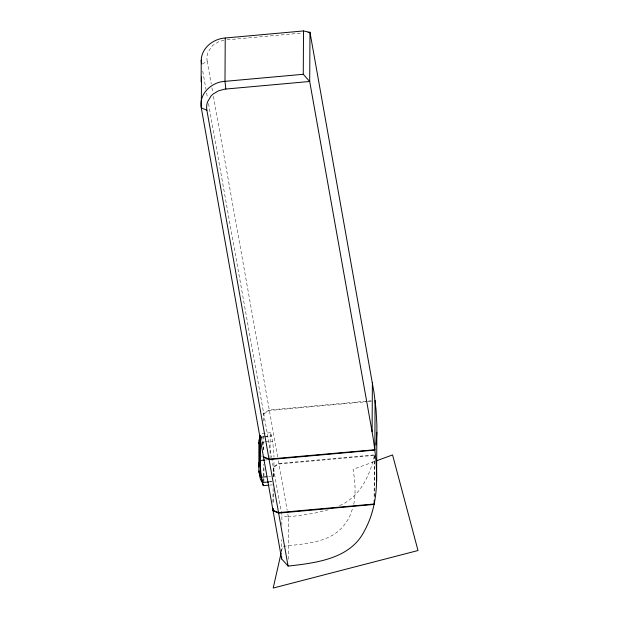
<?xml version="1.0" encoding="UTF-8"?>
<svg xmlns="http://www.w3.org/2000/svg" width="619" height="619" viewBox="0 0 619 619"><rect width="100%" height="100%" fill="white"/><g stroke="black" fill="none" stroke-linecap="round" stroke-linejoin="round"><path stroke-width="0.46" stroke-dasharray="3.1 2.32" d="M263.477 449.951L263.562 435.505M263.648 421.059L263.694 413.36L269.304 409.964L371.238 400.779M263.539 481.597L263.64 464.265M263.895 481.899L263.973 468.413M270.031 458.633L270.163 436.48A13.912 1.269 84.9 0 1 270.232 434.406L270.727 432.72L272.855 442.802L273.931 455.197A13.912 1.269 84.9 0 1 273.969 457.077M273.018 502.52L273.111 487.107M273.172 476.514L273.227 466.881L278.836 463.492L373.528 454.957M273.118 502.086L273.18 491.494M273.265 477.048L273.327 467.422L278.929 464.026L374.387 455.36M273.869 476.189L273.954 460.776M281.684 552.171L281.761 539.652M281.846 525.206L281.9 515.581L271.733 458.478M288.199 559.352L288.446 516.973L281.9 515.581M374.131 496.84L374.371 455.429M374.247 496.283L374.487 454.872M353.743 504.23C356.033 492.716 355.043 480.839 353.054 469.364L374.603 461.488M281.56 551.042L282.612 546.415C304.393 543.575 331.885 543.374 345.642 523.125A77.151 55.702 0.3 0 0 349.82 516.022L352.977 507.464M374.232 456.11C369.791 476.351 359.167 497.792 338.833 505.924M262.294 442.539L264.46 441.927M261.396 437.115L263.508 436.573M202.359 64.028L207.164 61.126A30.548 22.06 0.3 0 1 207.86 52.723L211.296 46.959A23.77 17.162 0.3 0 1 213.454 44.893L218.778 41.713L223.931 40.196M263.787 413.894L269.397 410.498L367.454 401.669M328.325 509.793L313.624 513.391L288.446 516.973M227.065 39.825L302.358 33.039M368.421 401.576L371.299 401.321M270.611 432.704L260.731 433.586L261.04 434.02M264.414 436.488L271.64 435.838M260.22 437.378L263.833 437.045M264.739 436.968L270.163 436.48M265.365 441.842L272.592 441.192M265.505 460.002L267.315 459.84M268.692 476.529L270.503 476.367M269.319 481.412L272.027 481.164M269.644 481.884L271.455 481.721M269.745 485.11L272.476 484.863M262.309 456.977L261.551 455.777M261.574 436.047L263.547 449.084M207.164 61.126L211.234 83.96M211.907 87.766L212.758 92.525M213.439 96.332L277.676 456.969M278.349 460.776L287.17 510.249M287.843 514.056L288.353 516.911M202.746 71.177L205.965 89.26M206.638 93.067L207.489 97.825M208.502 103.535L271.563 457.526M261.558 438.004L262.03 440.682M262.348 442.469L262.541 443.645M262.533 444.094A8.945 0.634 84.2 0 1 262.711 445.371M263.129 447.846A12.001 1.207 84.8 0 1 263.292 449.479"/><path stroke-width="0.93" d="M263.717 484.979L263.33 485.66L262.417 482.534L260.429 479.369L258.874 469.96L258.866 442.755M288.067 566.029L206.878 110.236A30.548 22.06 0.3 0 1 207.574 101.841L211.002 96.077A23.77 17.162 0.3 0 1 213.168 94.011L218.492 90.831L224.728 89.144L309.693 81.476L303.264 74.288L224.983 81.344C211.729 81.901 198.552 93.902 201.299 107.853L281.645 558.918L288.16 566.091C315.651 562.973 350.253 559.011 364.243 531.234C381.111 501.011 377.629 464.575 372.096 431.791L309.693 81.476L309.987 32.358L303.519 30.95L225.239 38.007C213.516 38.726 201.608 47.709 201.245 60.105L201.121 81.778M376.584 481.373L376.901 425.253L376.073 409.801L373.969 392.276L309.987 32.358L308.076 32.528M201.484 77.035L201.299 107.853L206.878 110.236M225.239 38.007L224.983 81.344L225.819 89.028M260.289 435.296A13.912 1.269 84.9 0 0 260.22 437.378L260.081 460.49A13.912 1.269 84.9 0 0 260.127 463.182L260.939 473.62L262.417 482.534L268.739 481.969M272.987 508.3L272.971 510.218L278.55 512.609L374.201 503.99L374.224 500.137M273.08 508.833L273.072 510.76L278.643 513.143L374.108 504.439M281.645 558.918L281.66 556.992M303.264 74.288L303.519 30.95M372.096 431.791L372.383 382.674M263.532 457.232L269.11 459.615L374.859 450.09L375.083 400.431M376.87 432.263L376.027 444.968M260.05 435.497L259.841 462.401M263.385 484.406L263.021 485.211L260.963 475.686M281.142 552.891L273.196 588.05L418.011 550.531L392.562 454.926L376.398 460.838M260.22 437.378L258.866 440.241L258.804 443.483M264.599 460.079L260.081 460.49L258.734 463.538L258.665 466.966M266.882 476.7L261.466 477.187L260.607 476.181M263.385 485.683L268.839 485.188M263.439 456.698L269.01 459.081L374.82 449.75M261.11 476.8L259.539 474.123L258.997 470.866A19.947 14.013 -10.3 0 0 259.547 474.131L260.529 476.073M260.142 476.978L260.019 476.553M201.469 63.796L201.245 60.105M260.939 476.011A8.945 0.998 85.5 0 1 260.529 472.978M260.622 472.661A12.001 0.983 84.9 0 1 259.903 462.71"/></g></svg>
